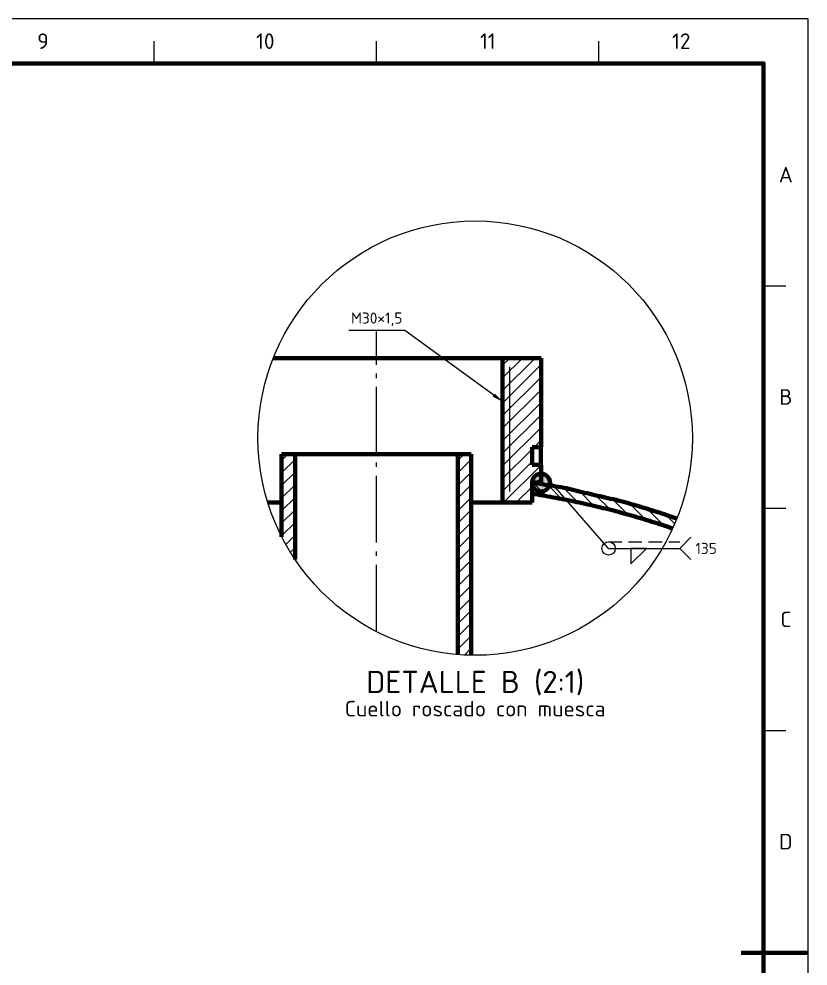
# Model space of a CAD drawing. Header units: millimetres. Extents: x 0 to 2382, y 0 to 420.
# Drawn here: x 1070.6 to 1248, y 207 to 420 of the extents above; entities that cross this region are included whole.
import ezdxf
from ezdxf.enums import TextEntityAlignment as Align

# ---------------------------------------------------------------- set-up
doc = ezdxf.new("R2010")
doc.units = ezdxf.units.MM
doc.linetypes.add('IRAM-F-TRAZO-PUNTO', pattern=[20, 15, -2, 1, -2])
doc.linetypes.add('ISO02-TRAZOS', pattern=[4.5, 3, -1.5])
for name, color, linetype, lineweight in [('01-VISIBLE', 7, 'CONTINUOUS', 70), ('03-EJE', 1, 'IRAM-F-TRAZO-PUNTO', 18), ('05-RAYADO', 8, 'CONTINUOUS', 18), ('06-TEXTO', 7, 'CONTINUOUS', 25), ('07-RECUADRO', 7, 'CONTINUOUS', 70), ('08-FINA', 5, 'CONTINUOUS', 18), ('12-SOLDADURA', 6, 'CONTINUOUS', 18)]:
    doc.layers.add(name, color=color, linetype=linetype, lineweight=lineweight)
doc.styles.add('ISO3098', font='isocpeur.ttf')

msp = doc.modelspace()

# ---------------------------------------------------------------- hatches: boundary and pattern name
at = {"layer": '05-RAYADO'}
h = msp.add_hatch(dxfattribs=at)
h.set_pattern_fill('ANSI31', scale=0.629921)
h.paths.add_polyline_path([(1185.987, 315.75), (1185.987, 311.24), (1179.343, 311.24), (1179.343, 343.75), (1187.967, 343.75), (1187.967, 323.75), (1185.967, 323.75), (1185.967, 319.75), (1187.967, 319.75), (1187.967, 315.75)])
h = msp.add_hatch(dxfattribs=at)
h.set_pattern_fill('ANSI31', scale=0.629921)
h.paths.add_polyline_path([(1129.667, 322.15), (1132.667, 322.15), (1132.667, 298.469), (1132.563, 298.62), (1131.91, 299.624), (1131.281, 300.645), (1130.677, 301.68), (1130.1, 302.73), (1129.667, 303.564)])
h = msp.add_hatch(dxfattribs=at)
h.set_pattern_fill('ANSI31', scale=0.629921)
h.paths.add_polyline_path([(1172.267, 322.15), (1172.267, 276.928), (1171.968, 276.931), (1170.771, 276.975), (1169.574, 277.049), (1169.267, 277.075), (1169.267, 322.15)])
h = msp.add_hatch(color=7, dxfattribs=at)
h.dxf.hatch_style = 1
h.paths.add_polyline_path([(1189.926, 315.347), (1189.805, 314.961), (1189.608, 314.607), (1189.345, 314.3), (1189.025, 314.053), (1188.661, 313.874), (1188.27, 313.773), (1187.865, 313.753), (1187.465, 313.814), (1187.086, 313.954), (1186.742, 314.168), (1186.449, 314.447), (1186.218, 314.779), (1186.058, 315.151), (1185.977, 315.548), (1185.977, 315.952), (1186.058, 316.349), (1186.218, 316.721), (1186.449, 317.053), (1186.742, 317.332), (1187.086, 317.546), (1187.465, 317.686), (1187.865, 317.747), (1188.27, 317.727), (1188.661, 317.626), (1189.025, 317.447), (1189.345, 317.2), (1189.608, 316.893), (1189.805, 316.539), (1189.926, 316.153), (1189.967, 315.75)])
h = msp.add_hatch(dxfattribs=at)
h.set_pattern_fill('ANSI31', scale=0.629921, angle=90)
h.paths.add_polyline_path([(1217.488, 305.448), (1217.109, 305.579), (1216.729, 305.71), (1216.349, 305.839), (1215.969, 305.967), (1215.588, 306.095), (1215.207, 306.221), (1214.826, 306.347), (1214.445, 306.471), (1214.063, 306.595), (1213.681, 306.718), (1213.298, 306.84), (1212.916, 306.961), (1212.532, 307.081), (1212.149, 307.2), (1211.766, 307.318), (1211.382, 307.435), (1210.998, 307.552), (1210.613, 307.667), (1210.229, 307.782), (1209.844, 307.895), (1209.458, 308.008), (1209.073, 308.12), (1208.687, 308.231), (1208.301, 308.341), (1207.915, 308.451), (1207.528, 308.559), (1207.142, 308.666), (1206.755, 308.773), (1206.368, 308.879), (1205.98, 308.984), (1205.593, 309.088), (1205.205, 309.191), (1204.817, 309.293), (1204.428, 309.395), (1204.04, 309.495), (1203.651, 309.595), (1203.262, 309.694), (1202.873, 309.792), (1202.483, 309.889), (1202.094, 309.986), (1201.704, 310.081), (1201.314, 310.176), (1200.923, 310.27), (1200.533, 310.363), (1200.142, 310.455), (1199.751, 310.547), (1199.36, 310.637), (1198.969, 310.727), (1198.578, 310.816), (1198.186, 310.904), (1197.794, 310.991), (1197.402, 311.078), (1197.01, 311.163), (1196.618, 311.248), (1196.226, 311.332), (1195.833, 311.416), (1195.44, 311.498), (1195.047, 311.58), (1194.654, 311.661), (1194.261, 311.741), (1193.867, 311.82), (1193.473, 311.898), (1193.08, 311.976), (1192.686, 312.053), (1192.292, 312.129), (1191.897, 312.204), (1191.503, 312.279), (1191.108, 312.352), (1190.714, 312.425), (1190.319, 312.498), (1189.924, 312.569), (1189.529, 312.64), (1189.134, 312.709), (1188.738, 312.778), (1188.343, 312.847), (1187.947, 312.914), (1187.551, 312.981), (1187.155, 313.047), (1186.759, 313.112), (1186.363, 313.177), (1185.967, 313.24), (1185.967, 315.75), (1186.362, 315.687), (1186.758, 315.624), (1187.154, 315.561), (1187.55, 315.498), (1187.946, 315.434), (1188.341, 315.371), (1188.737, 315.307), (1189.133, 315.243), (1189.529, 315.18), (1189.924, 315.115), (1190.32, 315.051), (1190.715, 314.986), (1191.111, 314.921), (1191.506, 314.856), (1191.902, 314.79), (1192.297, 314.723), (1192.692, 314.656), (1193.087, 314.587), (1193.481, 314.516), (1193.875, 314.442), (1194.268, 314.363), (1194.657, 314.267), (1195.036, 314.137), (1195.419, 314.019), (1195.807, 313.919), (1196.196, 313.823), (1196.586, 313.731), (1196.977, 313.641), (1197.368, 313.551), (1197.758, 313.462), (1198.149, 313.374), (1198.54, 313.285), (1198.931, 313.197), (1199.322, 313.109), (1199.713, 313.021), (1200.104, 312.933), (1200.495, 312.844), (1200.886, 312.756), (1201.277, 312.666), (1201.667, 312.577), (1202.058, 312.487), (1202.448, 312.397), (1202.839, 312.305), (1203.229, 312.214), (1203.619, 312.121), (1204.009, 312.028), (1204.398, 311.933), (1204.787, 311.838), (1205.176, 311.741), (1205.565, 311.643), (1205.953, 311.543), (1206.341, 311.443), (1206.729, 311.341), (1207.116, 311.237), (1207.503, 311.132), (1207.889, 311.026), (1208.275, 310.919), (1208.661, 310.81), (1209.046, 310.699), (1209.431, 310.587), (1209.816, 310.474), (1210.2, 310.36), (1210.584, 310.244), (1210.967, 310.128), (1211.35, 310.01), (1211.733, 309.891), (1212.115, 309.771), (1212.498, 309.65), (1212.88, 309.529), (1213.261, 309.406), (1213.643, 309.284), (1214.024, 309.16), (1214.405, 309.036), (1214.786, 308.912), (1215.167, 308.786), (1215.548, 308.661), (1215.928, 308.534), (1216.308, 308.407), (1216.688, 308.279), (1217.067, 308.15), (1217.447, 308.021), (1217.826, 307.891), (1218.205, 307.76), (1218.518, 307.651), (1218.283, 307.062), (1217.811, 305.961), (1217.564, 305.422)])
at = {"layer": '08-FINA'}
h = msp.add_hatch(color=7, dxfattribs=at)
h.dxf.hatch_style = 1
h.paths.add_polyline_path([(1179.343, 333.95), (1177.556, 335.744), (1177.086, 335.097)])
h = msp.add_hatch(color=7, dxfattribs=at)
h.dxf.hatch_style = 1
h.paths.add_polyline_path([(1189.167, 316.95), (1191.142, 314.028), (1191.801, 314.604)])

# ---------------------------------------------------------------- linework, layer by layer
at = {"layer": '01-VISIBLE'}
for points in [[(1179.343, 343.75), (1178.739, 343.75), (1178.135, 343.75), (1177.531, 343.75), (1176.928, 343.75), (1176.324, 343.75), (1175.72, 343.75), (1175.116, 343.75), (1174.513, 343.75), (1173.909, 343.75), (1173.305, 343.75), (1172.701, 343.75), (1172.098, 343.75), (1171.494, 343.75), (1170.89, 343.75), (1170.286, 343.75), (1169.683, 343.75), (1169.079, 343.75), (1168.475, 343.75), (1167.872, 343.75), (1167.268, 343.75), (1166.664, 343.75), (1166.06, 343.75), (1165.457, 343.75), (1164.853, 343.75), (1164.249, 343.75), (1163.645, 343.75), (1163.042, 343.75), (1162.438, 343.75), (1161.834, 343.75), (1161.23, 343.75), (1160.627, 343.75), (1160.023, 343.75), (1159.419, 343.75), (1158.815, 343.75), (1158.212, 343.75), (1157.608, 343.75), (1157.004, 343.75), (1156.4, 343.75), (1155.797, 343.75), (1155.193, 343.75), (1154.589, 343.75), (1153.985, 343.75), (1153.382, 343.75), (1152.778, 343.75), (1152.174, 343.75), (1151.57, 343.75), (1150.967, 343.75), (1150.363, 343.75), (1149.759, 343.75), (1149.155, 343.75), (1148.552, 343.75), (1147.948, 343.75), (1147.344, 343.75), (1146.74, 343.75), (1146.137, 343.75), (1145.533, 343.75), (1144.929, 343.75), (1144.325, 343.75), (1143.722, 343.75), (1143.118, 343.75), (1142.514, 343.75), (1141.91, 343.75), (1141.307, 343.75), (1140.703, 343.75), (1140.099, 343.75), (1139.496, 343.75), (1138.892, 343.75), (1138.288, 343.75), (1137.684, 343.75), (1137.081, 343.75), (1136.477, 343.75), (1135.873, 343.75), (1135.269, 343.75), (1134.666, 343.75), (1134.062, 343.75), (1133.458, 343.75), (1132.854, 343.75), (1132.251, 343.75), (1131.647, 343.75), (1131.043, 343.75), (1130.439, 343.75), (1129.836, 343.75), (1129.232, 343.75), (1128.628, 343.75), (1128.024, 343.75), (1127.776, 343.75)], [(1187.967, 343.75), (1179.343, 343.75)], [(1179.343, 343.75), (1179.343, 311.24)], [(1187.967, 323.75), (1187.967, 343.75)], [(1185.967, 319.75), (1185.967, 323.75)], [(1187.967, 323.75), (1185.967, 323.75)], [(1187.913, 319.75), (1187.913, 323.75)], [(1129.667, 303.564), (1129.667, 322.15)], [(1132.667, 322.15), (1129.667, 322.15)], [(1169.267, 322.15), (1168.667, 322.15), (1168.067, 322.15), (1167.467, 322.15), (1166.867, 322.15), (1166.267, 322.15), (1165.667, 322.15), (1165.067, 322.15), (1164.467, 322.15), (1163.867, 322.15), (1163.267, 322.15), (1162.667, 322.15), (1162.067, 322.15), (1161.467, 322.15), (1160.867, 322.15), (1160.267, 322.15), (1159.667, 322.15), (1159.067, 322.15), (1158.467, 322.15), (1157.867, 322.15), (1157.267, 322.15), (1156.667, 322.15), (1156.067, 322.15), (1155.467, 322.15), (1154.867, 322.15), (1154.267, 322.15), (1153.667, 322.15), (1153.067, 322.15), (1152.467, 322.15), (1151.867, 322.15), (1151.267, 322.15), (1150.667, 322.15), (1150.067, 322.15), (1149.467, 322.15), (1148.867, 322.15), (1148.267, 322.15), (1147.667, 322.15), (1147.067, 322.15), (1146.467, 322.15), (1145.867, 322.15), (1145.267, 322.15), (1144.667, 322.15), (1144.067, 322.15), (1143.467, 322.15), (1142.867, 322.15), (1142.267, 322.15), (1141.667, 322.15), (1141.067, 322.15), (1140.467, 322.15), (1139.867, 322.15), (1139.267, 322.15), (1138.667, 322.15), (1138.067, 322.15), (1137.467, 322.15), (1136.867, 322.15), (1136.267, 322.15), (1135.667, 322.15), (1135.067, 322.15), (1134.467, 322.15), (1133.867, 322.15), (1133.267, 322.15), (1132.667, 322.15)], [(1132.667, 298.469), (1132.667, 322.15)], [(1172.267, 322.15), (1169.267, 322.15)], [(1169.267, 277.075), (1169.267, 322.15)], [(1172.267, 276.928), (1172.267, 322.15)], [(1187.967, 319.75), (1185.967, 319.75)], [(1187.967, 315.75), (1187.967, 319.75)], [(1187.967, 317.75), (1187.764, 317.74), (1187.564, 317.709), (1187.368, 317.658), (1187.178, 317.588), (1186.996, 317.499), (1186.824, 317.392), (1186.664, 317.268), (1186.517, 317.128), (1186.385, 316.974), (1186.269, 316.808), (1186.171, 316.631), (1186.091, 316.445), (1186.031, 316.251), (1185.99, 316.053), (1185.969, 315.851), (1185.969, 315.649), (1185.99, 315.447), (1186.031, 315.249), (1186.091, 315.055), (1186.171, 314.869), (1186.269, 314.692), (1186.385, 314.526), (1186.517, 314.372), (1186.664, 314.232), (1186.824, 314.108), (1186.996, 314.001), (1187.178, 313.912), (1187.368, 313.842), (1187.564, 313.791), (1187.764, 313.76), (1187.967, 313.75)], [(1189.967, 315.75), (1189.956, 315.959), (1189.923, 316.166), (1189.869, 316.368), (1189.794, 316.563), (1189.699, 316.75), (1189.585, 316.926), (1189.453, 317.088), (1189.305, 317.236), (1189.142, 317.368), (1188.967, 317.482), (1188.78, 317.577), (1188.585, 317.652), (1188.382, 317.706), (1188.176, 317.739), (1187.967, 317.75)], [(1218.518, 307.651), (1217.962, 307.844), (1217.395, 308.039), (1216.827, 308.232), (1216.258, 308.424), (1215.689, 308.614), (1215.119, 308.802), (1214.548, 308.989), (1213.978, 309.175), (1213.407, 309.36), (1212.835, 309.543), (1212.263, 309.724), (1211.69, 309.904), (1211.117, 310.082), (1210.543, 310.257), (1209.968, 310.429), (1209.392, 310.599), (1208.816, 310.765), (1208.238, 310.929), (1207.66, 311.089), (1207.081, 311.247), (1206.501, 311.401), (1205.92, 311.552), (1205.338, 311.7), (1204.756, 311.845), (1204.173, 311.988), (1203.589, 312.128), (1203.005, 312.266), (1202.421, 312.403), (1201.836, 312.538), (1201.251, 312.672), (1200.666, 312.806), (1200.08, 312.938), (1199.495, 313.07), (1198.909, 313.202), (1198.324, 313.334), (1197.739, 313.467), (1197.153, 313.6), (1196.569, 313.735), (1195.985, 313.875), (1195.403, 314.024), (1194.833, 314.211), (1194.254, 314.366), (1193.665, 314.482), (1193.075, 314.589), (1192.483, 314.691), (1191.891, 314.792), (1191.299, 314.89), (1190.707, 314.988), (1190.115, 315.084), (1189.522, 315.18), (1188.93, 315.276), (1188.337, 315.371), (1187.745, 315.466), (1187.152, 315.561), (1186.559, 315.656), (1185.967, 315.75)], [(1185.967, 315.75), (1185.967, 313.24)], [(1185.987, 311.24), (1185.987, 315.75)], [(1187.967, 315.75), (1185.987, 315.75)], [(1187.967, 313.75), (1188.176, 313.761), (1188.382, 313.794), (1188.585, 313.848), (1188.78, 313.923), (1188.967, 314.018), (1189.142, 314.132), (1189.305, 314.264), (1189.453, 314.412), (1189.585, 314.574), (1189.699, 314.75), (1189.794, 314.937), (1189.869, 315.132), (1189.923, 315.334), (1189.956, 315.541), (1189.967, 315.75)], [(1185.967, 313.24), (1186.561, 313.144), (1187.155, 313.047), (1187.749, 312.948), (1188.343, 312.847), (1188.936, 312.744), (1189.529, 312.64), (1190.121, 312.533), (1190.714, 312.425), (1191.306, 312.316), (1191.897, 312.204), (1192.489, 312.091), (1193.08, 311.976), (1193.67, 311.859), (1194.261, 311.741), (1194.851, 311.62), (1195.44, 311.498), (1196.029, 311.374), (1196.618, 311.248), (1197.206, 311.121), (1197.794, 310.991), (1198.382, 310.86), (1198.969, 310.727), (1199.556, 310.592), (1200.142, 310.455), (1200.728, 310.317), (1201.314, 310.176), (1201.899, 310.034), (1202.483, 309.889), (1203.067, 309.743), (1203.651, 309.595), (1204.234, 309.445), (1204.817, 309.293), (1205.399, 309.14), (1205.98, 308.984), (1206.561, 308.826), (1207.142, 308.666), (1207.722, 308.505), (1208.301, 308.341), (1208.88, 308.176), (1209.458, 308.008), (1210.036, 307.839), (1210.613, 307.667), (1211.19, 307.494), (1211.766, 307.318), (1212.341, 307.14), (1212.916, 306.961), (1213.49, 306.779), (1214.063, 306.595), (1214.635, 306.409), (1215.207, 306.221), (1215.779, 306.031), (1216.349, 305.839), (1216.919, 305.645), (1217.488, 305.448), (1217.564, 305.422)], [(1129.667, 311.24), (1129.023, 311.24), (1128.38, 311.24), (1127.737, 311.24), (1127.094, 311.24), (1126.542, 311.24)], [(1179.343, 311.24), (1178.699, 311.24), (1178.056, 311.24), (1177.413, 311.24), (1176.77, 311.24), (1176.126, 311.24), (1175.483, 311.24), (1174.84, 311.24), (1174.196, 311.24), (1173.553, 311.24), (1172.91, 311.24), (1172.267, 311.24)], [(1185.987, 311.24), (1179.343, 311.24)]]:
    msp.add_lwpolyline(points, dxfattribs=at)
at = {"layer": '03-EJE'}
msp.add_lwpolyline([(1150.967, 282.257), (1150.967, 349.75)], dxfattribs=at)
at = {"layer": '07-RECUADRO'}
msp.add_line((1248, 210), (1233, 210), dxfattribs=at)
msp.add_lwpolyline([(679, 10), (1238, 10), (1238, 410), (679, 410)], close=True, dxfattribs=at)
at = {"layer": '08-FINA'}
for p, q in [((1101, 410), (1101, 415)), ((1151, 410), (1151, 415)), ((1201, 410), (1201, 415)), ((1238, 360), (1243, 360)), ((1157.343, 349.95), (1144.743, 349.95)), ((1179.343, 333.95), (1157.343, 349.95)), ((1180.967, 313.75), (1180.967, 341.75)), ((1238, 310), (1243, 310)), ((1238, 260), (1243, 260))]:
    msp.add_line(p, q, dxfattribs=at)
msp.add_lwpolyline([(654, 0), (1248, 0), (1248, 420), (654, 420)], close=True, dxfattribs=at)
msp.add_circle((1173.167, 325.75), 48.833, dxfattribs=at)
at = {"layer": '12-SOLDADURA'}
for p, q in [((1203.167, 300.95), (1189.167, 316.95)), ((1219.167, 300.95), (1221.667, 303.45)), ((1203.167, 300.95), (1219.167, 300.95)), ((1219.167, 300.95), (1221.667, 298.45))]:
    msp.add_line(p, q, dxfattribs=at)
at = {"layer": '12-SOLDADURA', "linetype": 'ISO02-TRAZOS'}
msp.add_line((1203.167, 302.45), (1219.167, 302.45), dxfattribs=at)
at = {"layer": '12-SOLDADURA'}
msp.add_lwpolyline([(1208.167, 300.95), (1208.167, 297.45), (1211.667, 300.95)], close=True, dxfattribs=at)
msp.add_circle((1203.167, 300.95), 1.5, dxfattribs=at)

# ---------------------------------------------------------------- texts
at = {"layer": '06-TEXTO', "style": 'ISO3098'}
for s, height, p in [('9', 3.5, (1076, 415)), ('10', 3.5, (1126, 415)), ('11', 3.5, (1176, 415)), ('12', 3.5, (1219.5, 415)), ('A', 3.5, (1243, 385)), ('B', 3.5, (1243, 335)), ('C', 3.5, (1243, 285)), ('DETALLE B (2:1)', 5, (1173.167, 270.917)), ('Cuello roscado con muesca', 3.5, (1173.167, 264.917)), ('D', 3.5, (1243, 235))]:
    msp.add_text(s, height=height, dxfattribs=at).set_placement(p, align=Align.MIDDLE_CENTER)
msp.add_text('M30×1,5', height=2.5, dxfattribs=at).set_placement((1151.043, 350.75), align=Align.BOTTOM_CENTER)
at = {"layer": '12-SOLDADURA', "style": 'ISO3098'}
msp.add_text('135', height=2.5, dxfattribs=at).set_placement((1222.667, 300.95), align=Align.MIDDLE_LEFT)

doc.saveas('drawing.dxf')
